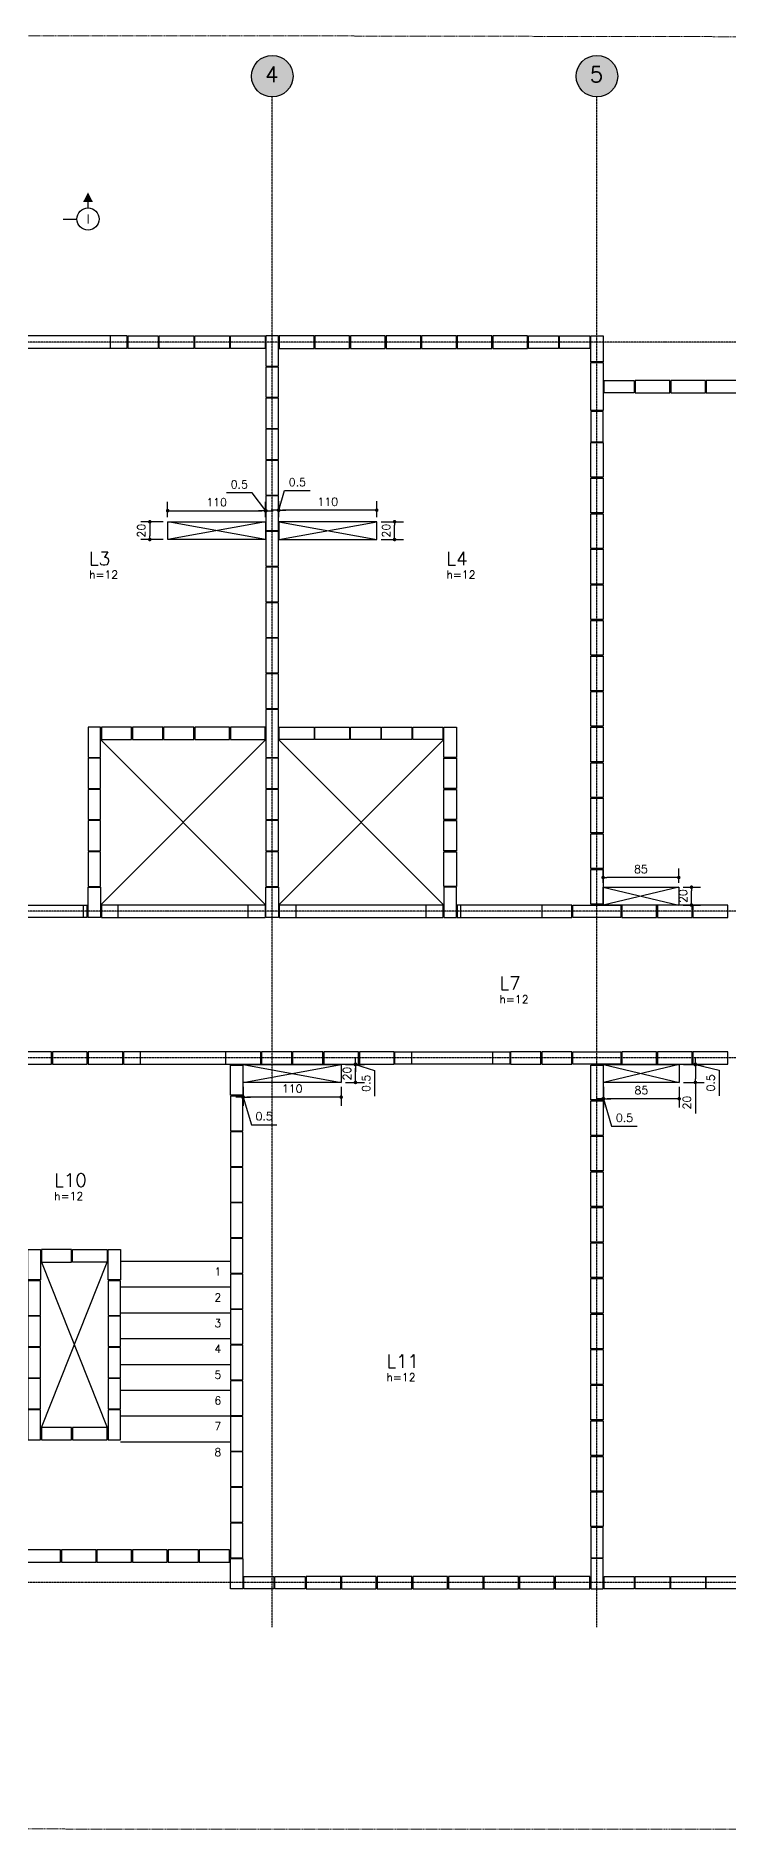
# Model space of a CAD drawing. Extents: x -39962 to 8542, y 35336 to 43602.
# Drawn here: x 1758 to 2536, y 35407 to 37424 of the extents above; entities that cross this region are included whole.
import ezdxf
from ezdxf.enums import TextEntityAlignment as Align

# ---------------------------------------------------------------- set-up
doc = ezdxf.new("R2010")
doc.units = 0
doc.linetypes.add('AXES', pattern=[0.54, 0.3, -0.08, 0.08, -0.08])
doc.linetypes.add('Double dash', pattern=[55, 20, -5, 10, -5, 10, -5])
doc.layers.get('0').update_dxf_attribs({"linetype": 'CONTINUOUS'})
doc.layers.get('Defpoints').update_dxf_attribs({"linetype": 'CONTINUOUS'})
for name, color, linetype in [('241', 2, 'CONTINUOUS'), ('COTA', 1, 'CONTINUOUS'), ('EIXOS', 1, 'AXES'), ('H4', 254, 'CONTINUOUS'), ('IND-EIXOS', 2, 'CONTINUOUS'), ('L-D', 2, 'CONTINUOUS'), ('L-N', 4, 'CONTINUOUS'), ('Linha_media', 4, 'CONTINUOUS'), ('PENA_1', 1, 'CONTINUOUS'), ('PENA_3', 3, 'CONTINUOUS'), ('T1', 2, 'CONTINUOUS'), ('TEXT-EIXOS', 3, 'CONTINUOUS'), ('VIGA', 3, 'CONTINUOUS')]:
    doc.layers.add(name, color=color, linetype=linetype)
doc.layers.add('TLV-DVI-___-CNT', color=7, linetype='Double dash', lineweight=9)
doc.styles.add('COTA', font='romans.shx')
doc.styles.add('ROMANS', font='ROMANS')
doc.styles.get("Standard").update_dxf_attribs({"font": 'ROMANS.SHX'})
doc.styles.add('Texto1', font='romans.shx', dxfattribs={"height": 9})
doc.dimstyles.new('forma', dxfattribs={"dimscale": 5, "dimtxt": 1.8, "dimasz": 0.8, "dimexe": 2, "dimexo": 1, "dimgap": 1, "dimtad": 1, "dimdec": 1, "dimzin": 9, "dimdsep": 46, "dimtxsty": 'COTA', "dimblk1": 'DOT', "dimblk2": 'DOT', "dimsah": 1, "dimcen": 0, "dimdle": 1, "dimclrd": 256, "dimclre": 256, "dimclrt": 2, "dimadec": 0, "dimazin": 0, "dimtfac": 1, "dimtdec": 0, "dimtmove": 0, "dimatfit": 3, "dimfxl": 1, "dimtolj": 1, "dimtzin": 0, "dimarcsym": 0})

# ---------------------------------------------------------------- blocks, each defined once
blk = doc.blocks.new('Family - ___-2103959-PLANTA INFERIOR 2')
at = {"layer": 'TLV-DVI-___-CNT', "color": 1, "true_color": 0xff0000}
for p, q in [((-34123, 10030), (-30001, 10030)), ((-30001, 10030), (-17649, 10007)), ((-34522, -10128), (-32077, -10136)), ((-32077, -10136), (-18942, -10136))]:
    blk.add_line(p, q, dxfattribs=at)
blk = doc.blocks.new('A$C8a1ee3b4')
at = {"layer": 'TLV-DVI-___-CNT', "color": 1, "true_color": 0xff0000, "xscale": 0.1, "yscale": 0.1, "zscale": 0.1}
blk.add_blockref('Family - ___-2103959-PLANTA INFERIOR 2', (4865.2, 1037.1), dxfattribs=at)
blk = doc.blocks.new('seção_dir')
at = {"layer": 'Linha_media'}
for p, q in [((-5.62, 0), (-2.5, 0)), ((-1, 4), (1, 4)), ((0, 2.5), (0, 4))]:
    blk.add_line(p, q, dxfattribs=at)
blk.add_circle((0, 0), 2.5, dxfattribs=at)
blk.add_solid([(-1, 4), (0, 6), (1, 4)], dxfattribs=at)
blk = doc.blocks.new('atrib_seção')
at = {"layer": 'Linha_media', "style": 'ROMANS'}
blk.add_attdef('X', text='', height=2, dxfattribs=at).set_placement((0, 0), align=Align.MIDDLE)
blk = doc.blocks.new('_Dot')
at = {"color": 0, "linetype": 'ByBlock', "lineweight": -2}
blk.add_line((-0.5, 0), (-1, 0), dxfattribs=at)
at = {"color": 0, "linetype": 'ByBlock', "const_width": 0.5}
blk.add_lwpolyline([(-0.25, 0, 1), (0.25, 0, 1)], format="xyb", close=True, dxfattribs=at)
blk = doc.blocks.new('*D167')
at = {"layer": 'COTA', "lineweight": -2, "transparency": 16777216}
for p, q in [((1991, 36242.1), (1991, 36220.6)), ((2101, 36242.1), (2101, 36220.6)), ((2097, 36230.6), (1995, 36230.6))]:
    blk.add_line(p, q, dxfattribs=at)
at = {"layer": 'Defpoints', "color": 0, "transparency": 16777216}
for p in [(1991, 36247.1), (2101, 36247.1), (1991, 36230.6)]:
    blk.add_point(p, dxfattribs=at)
at = {"layer": 'COTA', "lineweight": -2, "transparency": 16777216, "xscale": 4, "yscale": 4, "zscale": 4, "rotation": 180}
blk.add_blockref('_Dot', (1991, 36230.6), dxfattribs=at)
at = {"layer": 'COTA', "lineweight": -2, "transparency": 16777216, "xscale": 4, "yscale": 4, "zscale": 4}
blk.add_blockref('_Dot', (2101, 36230.6), dxfattribs=at)
at = {"layer": 'COTA', "color": 2, "transparency": 16777216, "insert": (2046, 36240.1), "char_height": 9, "attachment_point": 5, "style": 'COTA'}
blk.add_mtext('\\A1;110 ', dxfattribs=at)
blk = doc.blocks.new('*D168')
at = {"layer": 'COTA', "lineweight": -2, "transparency": 16777216}
for p, q in [((1990.5, 36244.6), (1990.5, 36220.6)), ((1991, 36242.1), (1991, 36220.6)), ((1986.5, 36230.6), (1982.5, 36230.6)), ((1991, 36230.6), (1990.5, 36230.6)), ((1991, 36230.6), (1990.5, 36230.6)), ((1990.8, 36230.6), (2000.1, 36199.6)), ((1995, 36230.6), (1999, 36230.6)), ((2000.1, 36199.6), (2028.9, 36199.6))]:
    blk.add_line(p, q, dxfattribs=at)
at = {"layer": 'Defpoints', "color": 0, "transparency": 16777216}
for p in [(1990.5, 36249.6), (1991, 36247.1), (1990.5, 36230.6)]:
    blk.add_point(p, dxfattribs=at)
at = {"layer": 'COTA', "lineweight": -2, "transparency": 16777216, "xscale": 4, "yscale": 4, "zscale": 4}
blk.add_blockref('_Dot', (1990.5, 36230.6), dxfattribs=at)
at = {"layer": 'COTA', "lineweight": -2, "transparency": 16777216, "xscale": 4, "yscale": 4, "zscale": 4, "rotation": 180}
blk.add_blockref('_Dot', (1991, 36230.6), dxfattribs=at)
at = {"layer": 'COTA', "color": 2, "transparency": 16777216, "insert": (2014.5, 36209.1), "char_height": 9, "attachment_point": 5, "style": 'COTA'}
blk.add_mtext('\\A1;0.5 ', dxfattribs=at)
blk = doc.blocks.new('*D169')
at = {"layer": 'COTA', "lineweight": -2, "transparency": 16777216}
for p, q in [((2106, 36267.1), (2127.1, 36267.1)), ((2117.1, 36251.1), (2117.1, 36263.1)), ((2106, 36247.1), (2127.1, 36247.1))]:
    blk.add_line(p, q, dxfattribs=at)
at = {"layer": 'Defpoints', "color": 0, "transparency": 16777216}
for p in [(2101, 36267.1), (2117.1, 36267.1), (2101, 36247.1)]:
    blk.add_point(p, dxfattribs=at)
at = {"layer": 'COTA', "lineweight": -2, "transparency": 16777216, "xscale": 4, "yscale": 4, "zscale": 4}
for p, rotation in [((2117.1, 36267.1), 90), ((2117.1, 36247.1), 270)]:
    blk.add_blockref('_Dot', p, dxfattribs=dict(at, rotation=rotation))
at = {"layer": 'COTA', "color": 2, "transparency": 16777216, "insert": (2107.6, 36257.1), "char_height": 9, "attachment_point": 5, "rotation": 90, "style": 'COTA'}
blk.add_mtext('\\A1;20 ', dxfattribs=at)
blk = doc.blocks.new('*D170')
at = {"layer": 'COTA', "lineweight": -2, "transparency": 16777216}
for p, q in [((2106, 36267.6), (2127.1, 36267.6)), ((2106, 36267.1), (2127.1, 36267.1)), ((2117.1, 36271.6), (2117.1, 36275.6)), ((2117.1, 36267.1), (2117.1, 36267.6)), ((2117.1, 36267.1), (2117.1, 36267.6)), ((2117.1, 36267.3), (2138.6, 36260.5)), ((2117.1, 36263.1), (2117.1, 36259.1)), ((2138.6, 36260.5), (2138.6, 36231.7))]:
    blk.add_line(p, q, dxfattribs=at)
at = {"layer": 'Defpoints', "color": 0, "transparency": 16777216}
for p in [(2101, 36267.6), (2101, 36267.1), (2117.1, 36267.6)]:
    blk.add_point(p, dxfattribs=at)
at = {"layer": 'COTA', "lineweight": -2, "transparency": 16777216, "xscale": 4, "yscale": 4, "zscale": 4}
for p, rotation in [((2117.1, 36267.6), 270), ((2117.1, 36267.1), 90)]:
    blk.add_blockref('_Dot', p, dxfattribs=dict(at, rotation=rotation))
at = {"layer": 'COTA', "color": 2, "transparency": 16777216, "insert": (2129.1, 36246.1), "char_height": 9, "attachment_point": 5, "rotation": 90, "style": 'COTA'}
blk.add_mtext('\\A1;0.5 ', dxfattribs=at)
blk = doc.blocks.new('*D171')
at = {"layer": 'COTA', "lineweight": -2, "transparency": 16777216}
for p, q in [((2396, 36242.1), (2396, 36218.8)), ((2481, 36242.1), (2481, 36218.8)), ((2477, 36228.8), (2400, 36228.8))]:
    blk.add_line(p, q, dxfattribs=at)
at = {"layer": 'Defpoints', "color": 0, "transparency": 16777216}
for p in [(2396, 36247.1), (2481, 36247.1), (2396, 36228.8)]:
    blk.add_point(p, dxfattribs=at)
at = {"layer": 'COTA', "lineweight": -2, "transparency": 16777216, "xscale": 4, "yscale": 4, "zscale": 4, "rotation": 180}
blk.add_blockref('_Dot', (2396, 36228.8), dxfattribs=at)
at = {"layer": 'COTA', "lineweight": -2, "transparency": 16777216, "xscale": 4, "yscale": 4, "zscale": 4}
blk.add_blockref('_Dot', (2481, 36228.8), dxfattribs=at)
at = {"layer": 'COTA', "color": 2, "transparency": 16777216, "insert": (2438.5, 36238.3), "char_height": 9, "attachment_point": 5, "style": 'COTA'}
blk.add_mtext('\\A1;85 ', dxfattribs=at)
blk = doc.blocks.new('*D172')
at = {"layer": 'COTA', "lineweight": -2, "transparency": 16777216}
for p, q in [((2395.5, 36242.1), (2395.5, 36218.8)), ((2396, 36242.1), (2396, 36218.8)), ((2391.5, 36228.8), (2387.5, 36228.8)), ((2396, 36228.8), (2395.5, 36228.8)), ((2396, 36228.8), (2395.5, 36228.8)), ((2395.8, 36228.8), (2405.1, 36197.8)), ((2400, 36228.8), (2404, 36228.8)), ((2405.1, 36197.8), (2433.9, 36197.8))]:
    blk.add_line(p, q, dxfattribs=at)
at = {"layer": 'Defpoints', "color": 0, "transparency": 16777216}
for p in [(2395.5, 36247.1), (2396, 36247.1), (2395.5, 36228.8)]:
    blk.add_point(p, dxfattribs=at)
at = {"layer": 'COTA', "lineweight": -2, "transparency": 16777216, "xscale": 4, "yscale": 4, "zscale": 4}
blk.add_blockref('_Dot', (2395.5, 36228.8), dxfattribs=at)
at = {"layer": 'COTA', "lineweight": -2, "transparency": 16777216, "xscale": 4, "yscale": 4, "zscale": 4, "rotation": 180}
blk.add_blockref('_Dot', (2396, 36228.8), dxfattribs=at)
at = {"layer": 'COTA', "color": 2, "transparency": 16777216, "insert": (2419.5, 36207.3), "char_height": 9, "attachment_point": 5, "style": 'COTA'}
blk.add_mtext('\\A1;0.5 ', dxfattribs=at)
blk = doc.blocks.new('*D173')
at = {"layer": 'COTA', "lineweight": -2, "transparency": 16777216}
for p, q in [((2486, 36267.1), (2509.2, 36267.1)), ((2499.2, 36263.1), (2499.2, 36251.1)), ((2486, 36247.1), (2509.2, 36247.1)), ((2499.2, 36247.1), (2499.2, 36212.1))]:
    blk.add_line(p, q, dxfattribs=at)
at = {"layer": 'Defpoints', "color": 0, "transparency": 16777216}
for p in [(2481, 36267.1), (2499.2, 36267.1), (2481, 36247.1)]:
    blk.add_point(p, dxfattribs=at)
at = {"layer": 'COTA', "lineweight": -2, "transparency": 16777216, "xscale": 4, "yscale": 4, "zscale": 4}
for p, rotation in [((2499.2, 36267.1), 90), ((2499.2, 36247.1), 270)]:
    blk.add_blockref('_Dot', p, dxfattribs=dict(at, rotation=rotation))
at = {"layer": 'COTA', "color": 2, "transparency": 16777216, "insert": (2489.7, 36224.4), "char_height": 9, "attachment_point": 5, "rotation": 90, "style": 'COTA'}
blk.add_mtext('\\A1;20 ', dxfattribs=at)
blk = doc.blocks.new('*D174')
at = {"layer": 'COTA', "lineweight": -2, "transparency": 16777216}
for p, q in [((2486, 36267.6), (2509.2, 36267.6)), ((2486, 36267.1), (2509.2, 36267.1)), ((2499.2, 36271.6), (2499.2, 36275.6)), ((2499.2, 36267.1), (2499.2, 36267.6)), ((2499.2, 36267.1), (2499.2, 36267.6)), ((2499.2, 36267.3), (2525.9, 36261)), ((2499.2, 36263.1), (2499.2, 36259.1)), ((2525.9, 36261), (2525.9, 36232.1))]:
    blk.add_line(p, q, dxfattribs=at)
at = {"layer": 'Defpoints', "color": 0, "transparency": 16777216}
for p in [(2481, 36267.6), (2481, 36267.1), (2499.2, 36267.6)]:
    blk.add_point(p, dxfattribs=at)
at = {"layer": 'COTA', "lineweight": -2, "transparency": 16777216, "xscale": 4, "yscale": 4, "zscale": 4}
for p, rotation in [((2499.2, 36267.6), 270), ((2499.2, 36267.1), 90)]:
    blk.add_blockref('_Dot', p, dxfattribs=dict(at, rotation=rotation))
at = {"layer": 'COTA', "color": 2, "transparency": 16777216, "insert": (2516.4, 36246.6), "char_height": 9, "attachment_point": 5, "rotation": 90, "style": 'COTA'}
blk.add_mtext('\\A1;0.5 ', dxfattribs=at)
blk = doc.blocks.new('*D181')
at = {"layer": 'COTA', "lineweight": -2, "transparency": 16777216}
for p, q in [((1906, 36882.6), (1906, 36900)), ((1910, 36890), (2012, 36890)), ((2016, 36882.6), (2016, 36900))]:
    blk.add_line(p, q, dxfattribs=at)
at = {"layer": 'Defpoints', "color": 0, "transparency": 16777216}
for p in [(2016, 36890), (1906, 36877.6), (2016, 36877.6)]:
    blk.add_point(p, dxfattribs=at)
at = {"layer": 'COTA', "lineweight": -2, "transparency": 16777216, "xscale": 4, "yscale": 4, "zscale": 4, "rotation": 180}
blk.add_blockref('_Dot', (1906, 36890), dxfattribs=at)
at = {"layer": 'COTA', "lineweight": -2, "transparency": 16777216, "xscale": 4, "yscale": 4, "zscale": 4}
blk.add_blockref('_Dot', (2016, 36890), dxfattribs=at)
at = {"layer": 'COTA', "color": 2, "transparency": 16777216, "insert": (1961, 36899.5), "char_height": 9, "attachment_point": 5, "style": 'COTA'}
blk.add_mtext('\\A1;110 ', dxfattribs=at)
blk = doc.blocks.new('*D182')
at = {"layer": 'COTA', "lineweight": -2, "transparency": 16777216}
for p, q in [((2000.9, 36910.1), (1972, 36910.1)), ((2016.3, 36890), (2000.9, 36910.1)), ((2012, 36890), (2008, 36890)), ((2016, 36882.6), (2016, 36900)), ((2016, 36890), (2016.5, 36890)), ((2016, 36890), (2016.5, 36890)), ((2016.5, 36882.6), (2016.5, 36900)), ((2020.5, 36890), (2024.5, 36890))]:
    blk.add_line(p, q, dxfattribs=at)
at = {"layer": 'Defpoints', "color": 0, "transparency": 16777216}
for p in [(2016.5, 36890), (2016, 36877.6), (2016.5, 36877.6)]:
    blk.add_point(p, dxfattribs=at)
at = {"layer": 'COTA', "lineweight": -2, "transparency": 16777216, "xscale": 4, "yscale": 4, "zscale": 4}
blk.add_blockref('_Dot', (2016, 36890), dxfattribs=at)
at = {"layer": 'COTA', "lineweight": -2, "transparency": 16777216, "xscale": 4, "yscale": 4, "zscale": 4, "rotation": 180}
blk.add_blockref('_Dot', (2016.5, 36890), dxfattribs=at)
at = {"layer": 'COTA', "color": 2, "transparency": 16777216, "insert": (1986.5, 36919.6), "char_height": 9, "attachment_point": 5, "style": 'COTA'}
blk.add_mtext('\\A1;0.5 ', dxfattribs=at)
blk = doc.blocks.new('*D183')
at = {"layer": 'COTA', "lineweight": -2, "transparency": 16777216}
for p, q in [((1901, 36877.6), (1875.9, 36877.6)), ((1885.9, 36873.6), (1885.9, 36861.6)), ((1901, 36857.6), (1875.9, 36857.6))]:
    blk.add_line(p, q, dxfattribs=at)
at = {"layer": 'Defpoints', "color": 0, "transparency": 16777216}
for p in [(1906, 36877.6), (1885.9, 36857.6), (1906, 36857.6)]:
    blk.add_point(p, dxfattribs=at)
at = {"layer": 'COTA', "lineweight": -2, "transparency": 16777216, "xscale": 4, "yscale": 4, "zscale": 4}
for p, rotation in [((1885.9, 36877.6), 90), ((1885.9, 36857.6), 270)]:
    blk.add_blockref('_Dot', p, dxfattribs=dict(at, rotation=rotation))
at = {"layer": 'COTA', "color": 2, "transparency": 16777216, "insert": (1876.4, 36867.6), "char_height": 9, "attachment_point": 5, "rotation": 90, "style": 'COTA'}
blk.add_mtext('\\A1;20 ', dxfattribs=at)
blk = doc.blocks.new('*D184')
at = {"layer": 'COTA', "lineweight": -2, "transparency": 16777216}
for p, q in [((2146, 36877.6), (2171.1, 36877.6)), ((2161.1, 36861.6), (2161.1, 36873.6)), ((2146, 36857.6), (2171.1, 36857.6))]:
    blk.add_line(p, q, dxfattribs=at)
at = {"layer": 'Defpoints', "color": 0, "transparency": 16777216}
for p in [(2141, 36877.6), (2161.1, 36877.6), (2141, 36857.6)]:
    blk.add_point(p, dxfattribs=at)
at = {"layer": 'COTA', "lineweight": -2, "transparency": 16777216, "xscale": 4, "yscale": 4, "zscale": 4}
for p, rotation in [((2161.1, 36877.6), 90), ((2161.1, 36857.6), 270)]:
    blk.add_blockref('_Dot', p, dxfattribs=dict(at, rotation=rotation))
at = {"layer": 'COTA', "color": 2, "transparency": 16777216, "insert": (2151.6, 36867.6), "char_height": 9, "attachment_point": 5, "rotation": 90, "style": 'COTA'}
blk.add_mtext('\\A1;20 ', dxfattribs=at)
blk = doc.blocks.new('*D185')
at = {"layer": 'COTA', "lineweight": -2, "transparency": 16777216}
for p, q in [((2031, 36882.6), (2031, 36900.6)), ((2137, 36890.6), (2035, 36890.6)), ((2141, 36882.6), (2141, 36900.6))]:
    blk.add_line(p, q, dxfattribs=at)
at = {"layer": 'Defpoints', "color": 0, "transparency": 16777216}
for p in [(2031, 36890.6), (2031, 36877.6), (2141, 36877.6)]:
    blk.add_point(p, dxfattribs=at)
at = {"layer": 'COTA', "lineweight": -2, "transparency": 16777216, "xscale": 4, "yscale": 4, "zscale": 4, "rotation": 180}
blk.add_blockref('_Dot', (2031, 36890.6), dxfattribs=at)
at = {"layer": 'COTA', "lineweight": -2, "transparency": 16777216, "xscale": 4, "yscale": 4, "zscale": 4}
blk.add_blockref('_Dot', (2141, 36890.6), dxfattribs=at)
at = {"layer": 'COTA', "color": 2, "transparency": 16777216, "insert": (2086, 36900.1), "char_height": 9, "attachment_point": 5, "style": 'COTA'}
blk.add_mtext('\\A1;110 ', dxfattribs=at)
blk = doc.blocks.new('*D186')
at = {"layer": 'COTA', "lineweight": -2, "transparency": 16777216}
for p, q in [((2030.8, 36890.6), (2037.4, 36912.6)), ((2037.4, 36912.6), (2066.2, 36912.6)), ((2026.5, 36890.6), (2022.5, 36890.6)), ((2030.5, 36882.6), (2030.5, 36900.6)), ((2031, 36890.6), (2030.5, 36890.6)), ((2031, 36890.6), (2030.5, 36890.6)), ((2031, 36882.6), (2031, 36900.6)), ((2035, 36890.6), (2039, 36890.6))]:
    blk.add_line(p, q, dxfattribs=at)
at = {"layer": 'Defpoints', "color": 0, "transparency": 16777216}
for p in [(2030.5, 36890.6), (2030.5, 36877.6), (2031, 36877.6)]:
    blk.add_point(p, dxfattribs=at)
at = {"layer": 'COTA', "lineweight": -2, "transparency": 16777216, "xscale": 4, "yscale": 4, "zscale": 4}
blk.add_blockref('_Dot', (2030.5, 36890.6), dxfattribs=at)
at = {"layer": 'COTA', "lineweight": -2, "transparency": 16777216, "xscale": 4, "yscale": 4, "zscale": 4, "rotation": 180}
blk.add_blockref('_Dot', (2031, 36890.6), dxfattribs=at)
at = {"layer": 'COTA', "color": 2, "transparency": 16777216, "insert": (2051.8, 36922.1), "char_height": 9, "attachment_point": 5, "style": 'COTA'}
blk.add_mtext('\\A1;0.5 ', dxfattribs=at)
blk = doc.blocks.new('*D187')
at = {"layer": 'COTA', "lineweight": -2, "transparency": 16777216}
for p, q in [((2485.5, 36466.6), (2504.8, 36466.6)), ((2494.8, 36450.6), (2494.8, 36462.6)), ((2485.5, 36446.6), (2504.8, 36446.6))]:
    blk.add_line(p, q, dxfattribs=at)
at = {"layer": 'Defpoints', "color": 0, "transparency": 16777216}
for p in [(2480.5, 36466.6), (2494.8, 36466.6), (2480.5, 36446.6)]:
    blk.add_point(p, dxfattribs=at)
at = {"layer": 'COTA', "lineweight": -2, "transparency": 16777216, "xscale": 4, "yscale": 4, "zscale": 4}
for p, rotation in [((2494.8, 36466.6), 90), ((2494.8, 36446.6), 270)]:
    blk.add_blockref('_Dot', p, dxfattribs=dict(at, rotation=rotation))
at = {"layer": 'COTA', "color": 2, "transparency": 16777216, "insert": (2485.3, 36456.6), "char_height": 9, "attachment_point": 5, "rotation": 90, "style": 'COTA'}
blk.add_mtext('\\A1;20 ', dxfattribs=at)
blk = doc.blocks.new('*D188')
at = {"layer": 'COTA', "lineweight": -2, "transparency": 16777216}
for p, q in [((2395.5, 36471.6), (2395.5, 36487.5)), ((2480.5, 36471.6), (2480.5, 36487.5)), ((2476.5, 36477.5), (2399.5, 36477.5))]:
    blk.add_line(p, q, dxfattribs=at)
at = {"layer": 'Defpoints', "color": 0, "transparency": 16777216}
for p in [(2395.5, 36477.5), (2395.5, 36466.6), (2480.5, 36466.6)]:
    blk.add_point(p, dxfattribs=at)
at = {"layer": 'COTA', "lineweight": -2, "transparency": 16777216, "xscale": 4, "yscale": 4, "zscale": 4, "rotation": 180}
blk.add_blockref('_Dot', (2395.5, 36477.5), dxfattribs=at)
at = {"layer": 'COTA', "lineweight": -2, "transparency": 16777216, "xscale": 4, "yscale": 4, "zscale": 4}
blk.add_blockref('_Dot', (2480.5, 36477.5), dxfattribs=at)
at = {"layer": 'COTA', "color": 2, "transparency": 16777216, "insert": (2438, 36487), "char_height": 9, "attachment_point": 5, "style": 'COTA'}
blk.add_mtext('\\A1;85 ', dxfattribs=at)

msp = doc.modelspace()

# ---------------------------------------------------------------- hatches: boundary and pattern name
at = {"layer": 'H4'}
h = msp.add_hatch(color=256, dxfattribs=at)
edge = h.paths.add_edge_path()
edge.add_arc((2023.59, 37378.64), 23.33, 0, 360)
h = msp.add_hatch(color=256, dxfattribs=at)
edge = h.paths.add_edge_path()
edge.add_arc((2388.55, 37378.64), 23.33, 0, 360)

# ---------------------------------------------------------------- linework, layer by layer
msp.add_line((1686.51, 36446.59), (1815.51, 36446.59))
for points in [[(1860.51, 37086.63), (1701.51, 37086.63), (1701.51, 37072.63), (1860.51, 37072.63)], [(1841.51, 37086.63), (1841.51, 37072.63)], [(1860.51, 37072.63), (1860.51, 37086.63)], [(1861.51, 37086.59), (1895.51, 37086.59), (1895.51, 37072.59), (1861.51, 37072.59), (1861.51, 37086.59)], [(1896.51, 37086.59), (1935.51, 37086.59), (1935.51, 37072.59), (1896.51, 37072.59), (1896.51, 37086.59)], [(1936.51, 37086.59), (1975.51, 37086.59), (1975.51, 37072.59), (1936.51, 37072.59), (1936.51, 37086.59)], [(1976.51, 37086.59), (2015.51, 37086.59), (2015.51, 37072.59), (1976.51, 37072.59), (1976.51, 37086.59)], [(2016.51, 37086.59), (2016.51, 37052.59), (2030.51, 37052.59), (2030.51, 37086.59), (2016.51, 37086.59)], [(2070.51, 37086.59), (2031.51, 37086.59), (2031.51, 37072.59), (2070.51, 37072.59), (2070.51, 37086.59)], [(2110.51, 37086.59), (2071.51, 37086.59), (2071.51, 37072.59), (2110.51, 37072.59), (2110.51, 37086.59)], [(2150.51, 37086.59), (2111.51, 37086.59), (2111.51, 37072.59), (2150.51, 37072.59), (2150.51, 37086.59)], [(2190.51, 37086.59), (2151.51, 37086.59), (2151.51, 37072.59), (2190.51, 37072.59), (2190.51, 37086.59)], [(2230.51, 37086.59), (2191.51, 37086.59), (2191.51, 37072.59), (2230.51, 37072.59), (2230.51, 37086.59)], [(2270.51, 37086.59), (2231.51, 37086.59), (2231.51, 37072.59), (2270.51, 37072.59), (2270.51, 37086.59)], [(2310.51, 37086.59), (2271.51, 37086.59), (2271.51, 37072.59), (2310.51, 37072.59), (2310.51, 37086.59)], [(2311.51, 37086.59), (2345.51, 37086.59), (2345.51, 37072.59), (2311.51, 37072.59), (2311.51, 37086.59)], [(2346.51, 37086.59), (2380.51, 37086.59), (2380.51, 37072.59), (2346.51, 37072.59), (2346.51, 37086.59)], [(2381.51, 37057.59), (2381.51, 37086.59), (2395.51, 37086.59), (2395.51, 37057.59), (2381.51, 37057.59)], [(2016.51, 37051.59), (2016.51, 37017.59), (2030.51, 37017.59), (2030.51, 37051.59), (2016.51, 37051.59)], [(2381.51, 37002.59), (2381.51, 37056.59), (2395.51, 37056.59), (2395.51, 37002.59), (2381.51, 37002.59)], [(2430.51, 37022.59), (2396.51, 37022.59), (2396.51, 37036.59), (2430.51, 37036.59), (2430.51, 37022.59)], [(2431.51, 37022.59), (2470.51, 37022.59), (2470.51, 37036.59), (2431.51, 37036.59), (2431.51, 37022.59)], [(2471.51, 37022.59), (2510.51, 37022.59), (2510.51, 37036.59), (2471.51, 37036.59), (2471.51, 37022.59)], [(2511.51, 37022.59), (2550.51, 37022.59), (2550.51, 37036.59), (2511.51, 37036.59), (2511.51, 37022.59)], [(2016.51, 37016.59), (2016.51, 36982.59), (2030.51, 36982.59), (2030.51, 37016.59), (2016.51, 37016.59)], [(2381.51, 37001.59), (2381.51, 36967.59), (2395.51, 36967.59), (2395.51, 37001.59), (2381.51, 37001.59)], [(2016.51, 36981.59), (2016.51, 36947.59), (2030.51, 36947.59), (2030.51, 36981.59), (2016.51, 36981.59)], [(2395.51, 36966.59), (2395.51, 36927.59), (2381.51, 36927.59), (2381.51, 36966.59), (2395.51, 36966.59)], [(2016.51, 36946.59), (2016.51, 36907.59), (2030.51, 36907.59), (2030.51, 36946.59), (2016.51, 36946.59)], [(2395.51, 36926.59), (2395.51, 36887.59), (2381.51, 36887.59), (2381.51, 36926.59), (2395.51, 36926.59)], [(2016.51, 36906.59), (2016.51, 36867.59), (2030.51, 36867.59), (2030.51, 36906.59), (2016.51, 36906.59)], [(2395.51, 36886.59), (2395.51, 36847.59), (2381.51, 36847.59), (2381.51, 36886.59), (2395.51, 36886.59)], [(2016.51, 36866.59), (2016.51, 36827.59), (2030.51, 36827.59), (2030.51, 36866.59), (2016.51, 36866.59)], [(2395.51, 36846.59), (2395.51, 36807.59), (2381.51, 36807.59), (2381.51, 36846.59), (2395.51, 36846.59)], [(2016.51, 36826.59), (2016.51, 36787.59), (2030.51, 36787.59), (2030.51, 36826.59), (2016.51, 36826.59)], [(2395.51, 36806.59), (2395.51, 36767.59), (2381.51, 36767.59), (2381.51, 36806.59), (2395.51, 36806.59)], [(2016.51, 36786.59), (2016.51, 36747.59), (2030.51, 36747.59), (2030.51, 36786.59), (2016.51, 36786.59)], [(2395.51, 36766.59), (2395.51, 36727.59), (2381.51, 36727.59), (2381.51, 36766.59), (2395.51, 36766.59)], [(2016.51, 36746.59), (2016.51, 36707.59), (2030.51, 36707.59), (2030.51, 36746.59), (2016.51, 36746.59)], [(2395.51, 36726.59), (2395.51, 36687.59), (2381.51, 36687.59), (2381.51, 36726.59), (2395.51, 36726.59)], [(2016.51, 36706.59), (2016.51, 36667.59), (2030.51, 36667.59), (2030.51, 36706.59), (2016.51, 36706.59)], [(2395.51, 36686.59), (2395.51, 36647.59), (2381.51, 36647.59), (2381.51, 36686.59), (2395.51, 36686.59)], [(2016.51, 36666.59), (2016.51, 36612.59), (2030.51, 36612.59), (2030.51, 36666.59), (2016.51, 36666.59)], [(1816.51, 36646.59), (1816.51, 36612.59), (1830.51, 36612.59), (1830.51, 36646.59), (1816.51, 36646.59)], [(1865.51, 36646.59), (1831.51, 36646.59), (1831.51, 36632.59), (1865.51, 36632.59), (1865.51, 36646.59)], [(1900.51, 36646.59), (1866.51, 36646.59), (1866.51, 36632.59), (1900.51, 36632.59), (1900.51, 36646.59)], [(1935.51, 36646.59), (1901.51, 36646.59), (1901.51, 36632.59), (1935.51, 36632.59), (1935.51, 36646.59)], [(1936.51, 36632.59), (1975.51, 36632.59), (1975.51, 36646.59), (1936.51, 36646.59), (1936.51, 36632.59)], [(1976.51, 36632.59), (2015.51, 36632.59), (2015.51, 36646.59), (1976.51, 36646.59), (1976.51, 36632.59)], [(2070.51, 36632.59), (2031.51, 36632.59), (2031.51, 36646.59), (2070.51, 36646.59), (2070.51, 36632.59)], [(2110.51, 36632.59), (2071.51, 36632.59), (2071.51, 36646.59), (2110.51, 36646.59), (2110.51, 36632.59)], [(2111.51, 36646.59), (2145.51, 36646.59), (2145.51, 36632.59), (2111.51, 36632.59), (2111.51, 36646.59)], [(2146.51, 36646.59), (2180.51, 36646.59), (2180.51, 36632.59), (2146.51, 36632.59), (2146.51, 36646.59)], [(2181.51, 36646.59), (2215.51, 36646.59), (2215.51, 36632.59), (2181.51, 36632.59), (2181.51, 36646.59)], [(2230.51, 36646.59), (2230.51, 36612.59), (2216.51, 36612.59), (2216.51, 36646.59), (2230.51, 36646.59)], [(2395.51, 36646.59), (2395.51, 36607.59), (2381.51, 36607.59), (2381.51, 36646.59), (2395.51, 36646.59)], [(1816.51, 36611.59), (1816.51, 36577.59), (1830.51, 36577.59), (1830.51, 36611.59), (1816.51, 36611.59)], [(2016.51, 36611.59), (2016.51, 36577.59), (2030.51, 36577.59), (2030.51, 36611.59), (2016.51, 36611.59)], [(2230.51, 36611.59), (2230.51, 36577.59), (2216.51, 36577.59), (2216.51, 36611.59), (2230.51, 36611.59)], [(2395.51, 36606.59), (2395.51, 36567.59), (2381.51, 36567.59), (2381.51, 36606.59), (2395.51, 36606.59)], [(1816.51, 36576.59), (1816.51, 36542.59), (1830.51, 36542.59), (1830.51, 36576.59), (1816.51, 36576.59)], [(2016.51, 36576.59), (2016.51, 36542.59), (2030.51, 36542.59), (2030.51, 36576.59), (2016.51, 36576.59)], [(2230.51, 36576.59), (2230.51, 36542.59), (2216.51, 36542.59), (2216.51, 36576.59), (2230.51, 36576.59)], [(2395.51, 36566.59), (2395.51, 36527.59), (2381.51, 36527.59), (2381.51, 36566.59), (2395.51, 36566.59)], [(1816.51, 36541.59), (1816.51, 36507.59), (1830.51, 36507.59), (1830.51, 36541.59), (1816.51, 36541.59)], [(2016.51, 36541.59), (2016.51, 36507.59), (2030.51, 36507.59), (2030.51, 36541.59), (2016.51, 36541.59)], [(2230.51, 36541.59), (2230.51, 36507.59), (2216.51, 36507.59), (2216.51, 36541.59), (2230.51, 36541.59)], [(2395.51, 36526.59), (2395.51, 36487.59), (2381.51, 36487.59), (2381.51, 36526.59), (2395.51, 36526.59)], [(1816.51, 36506.59), (1816.51, 36467.59), (1830.51, 36467.59), (1830.51, 36506.59), (1816.51, 36506.59)], [(2016.51, 36506.59), (2016.51, 36467.59), (2030.51, 36467.59), (2030.51, 36506.59), (2016.51, 36506.59)], [(2230.51, 36506.59), (2230.51, 36467.59), (2216.51, 36467.59), (2216.51, 36506.59), (2230.51, 36506.59)], [(2395.51, 36486.59), (2395.51, 36447.59), (2381.51, 36447.59), (2381.51, 36486.59), (2395.51, 36486.59)], [(1816.51, 36432.59), (1816.51, 36466.59), (1830.51, 36466.59), (1830.51, 36432.59), (1816.51, 36432.59)], [(2016.51, 36432.59), (2016.51, 36466.59), (2030.51, 36466.59), (2030.51, 36432.59), (2016.51, 36432.59)], [(2230.51, 36432.59), (2230.51, 36466.59), (2216.51, 36466.59), (2216.51, 36432.59), (2230.51, 36432.59)], [(1815.51, 36432.59), (1686.51, 36432.59), (1686.51, 36446.59)], [(1811.51, 36432.59), (1811.51, 36446.59)], [(1815.51, 36432.59), (1815.51, 36446.59)], [(2015.51, 36446.59), (1831.51, 36446.59), (1831.51, 36432.59), (2015.51, 36432.59)], [(1850.51, 36432.59), (1850.51, 36446.59)], [(1996.51, 36432.59), (1996.51, 36446.59)], [(2015.51, 36446.59), (2015.51, 36432.59)], [(2215.51, 36446.59), (2031.51, 36446.59), (2031.51, 36432.59), (2215.51, 36432.59)], [(2050.51, 36432.59), (2050.51, 36446.59)], [(2196.51, 36432.59), (2196.51, 36446.59)], [(2215.51, 36446.59), (2215.51, 36432.59)], [(2360.51, 36446.59), (2231.51, 36446.59), (2231.51, 36432.59)], [(2235.51, 36432.59), (2235.51, 36446.59)], [(2326.51, 36446.59), (2326.51, 36432.59)], [(2360.51, 36432.59), (2360.51, 36446.59)], [(2361.51, 36446.59), (2415.51, 36446.59), (2415.51, 36432.59), (2361.51, 36432.59), (2361.51, 36446.59)], [(2416.51, 36432.59), (2455.51, 36432.59), (2455.51, 36446.59), (2416.51, 36446.59), (2416.51, 36432.59)], [(2456.51, 36432.59), (2495.51, 36432.59), (2495.51, 36446.59), (2456.51, 36446.59), (2456.51, 36432.59)], [(2496.51, 36432.59), (2535.51, 36432.59), (2535.51, 36446.59), (2496.51, 36446.59), (2496.51, 36432.59)], [(2231.51, 36432.59), (2360.51, 36432.59)], [(1736.51, 36267.59), (1775.51, 36267.59), (1775.51, 36281.59), (1736.51, 36281.59), (1736.51, 36267.59)], [(1776.51, 36267.59), (1815.51, 36267.59), (1815.51, 36281.59), (1776.51, 36281.59), (1776.51, 36267.59)], [(1816.51, 36267.59), (1855.51, 36267.59), (1855.51, 36281.59), (1816.51, 36281.59), (1816.51, 36267.59)], [(2010.51, 36281.59), (1856.51, 36281.59), (1856.51, 36267.59), (2010.51, 36267.59)], [(1875.51, 36267.59), (1875.51, 36281.59)], [(1971.51, 36267.59), (1971.51, 36281.59)], [(2010.51, 36281.59), (2010.51, 36267.59)], [(2011.51, 36267.59), (2045.51, 36267.59), (2045.51, 36281.59), (2011.51, 36281.59), (2011.51, 36267.59)], [(2046.51, 36267.59), (2080.51, 36267.59), (2080.51, 36281.59), (2046.51, 36281.59), (2046.51, 36267.59)], [(2081.51, 36267.59), (2120.51, 36267.59), (2120.51, 36281.59), (2081.51, 36281.59), (2081.51, 36267.59)], [(2121.51, 36267.59), (2160.51, 36267.59), (2160.51, 36281.59), (2121.51, 36281.59), (2121.51, 36267.59)], [(2290.51, 36267.59), (2161.51, 36267.59), (2161.51, 36281.59)], [(2161.51, 36281.59), (2290.51, 36281.59)], [(2180.51, 36267.59), (2180.51, 36281.59)], [(2271.51, 36267.59), (2271.51, 36281.59)], [(2290.51, 36281.59), (2290.51, 36267.59)], [(2325.51, 36281.59), (2291.51, 36281.59), (2291.51, 36267.59), (2325.51, 36267.59), (2325.51, 36281.59)], [(2360.51, 36281.59), (2326.51, 36281.59), (2326.51, 36267.59), (2360.51, 36267.59), (2360.51, 36281.59)], [(2361.51, 36281.59), (2415.51, 36281.59), (2415.51, 36267.59), (2361.51, 36267.59), (2361.51, 36281.59)], [(2416.51, 36267.59), (2455.51, 36267.59), (2455.51, 36281.59), (2416.51, 36281.59), (2416.51, 36267.59)], [(2456.51, 36267.59), (2495.51, 36267.59), (2495.51, 36281.59), (2456.51, 36281.59), (2456.51, 36267.59)], [(2496.51, 36267.59), (2535.51, 36267.59), (2535.51, 36281.59), (2496.51, 36281.59), (2496.51, 36267.59)], [(1976.51, 36232.59), (1976.51, 36266.59), (1990.51, 36266.59), (1990.51, 36232.59), (1976.51, 36232.59)], [(2395.51, 36266.59), (2395.51, 36227.59), (2381.51, 36227.59), (2381.51, 36266.59), (2395.51, 36266.59)], [(1990.51, 36192.59), (1990.51, 36231.59), (1976.51, 36231.59), (1976.51, 36192.59), (1990.51, 36192.59)], [(2395.51, 36226.59), (2395.51, 36187.59), (2381.51, 36187.59), (2381.51, 36226.59), (2395.51, 36226.59)], [(1990.51, 36152.59), (1990.51, 36191.59), (1976.51, 36191.59), (1976.51, 36152.59), (1990.51, 36152.59)], [(2395.51, 36186.59), (2395.51, 36147.59), (2381.51, 36147.59), (2381.51, 36186.59), (2395.51, 36186.59)], [(1990.51, 36112.59), (1990.51, 36151.59), (1976.51, 36151.59), (1976.51, 36112.59), (1990.51, 36112.59)], [(2395.51, 36146.59), (2395.51, 36107.59), (2381.51, 36107.59), (2381.51, 36146.59), (2395.51, 36146.59)], [(1990.51, 36072.59), (1990.51, 36111.59), (1976.51, 36111.59), (1976.51, 36072.59), (1990.51, 36072.59)], [(2395.51, 36106.59), (2395.51, 36067.59), (2381.51, 36067.59), (2381.51, 36106.59), (2395.51, 36106.59)], [(1763.01, 36059.09), (1763.01, 36025.09), (1749.01, 36025.09), (1749.01, 36059.09), (1763.01, 36059.09)], [(1798.01, 36059.09), (1764.01, 36059.09), (1764.01, 36045.09), (1798.01, 36045.09), (1798.01, 36059.09)], [(1799.01, 36059.09), (1838.01, 36059.09), (1838.01, 36045.09), (1799.01, 36045.09), (1799.01, 36059.09)], [(1853.01, 36059.09), (1853.01, 36025.09), (1839.01, 36025.09), (1839.01, 36059.09), (1853.01, 36059.09)], [(1990.51, 36032.59), (1990.51, 36071.59), (1976.51, 36071.59), (1976.51, 36032.59), (1990.51, 36032.59)], [(2395.51, 36066.59), (2395.51, 36027.59), (2381.51, 36027.59), (2381.51, 36066.59), (2395.51, 36066.59)], [(1763.01, 35985.09), (1763.01, 36024.09), (1749.01, 36024.09), (1749.01, 35985.09), (1763.01, 35985.09)], [(1853.01, 35985.09), (1853.01, 36024.09), (1839.01, 36024.09), (1839.01, 35985.09), (1853.01, 35985.09)], [(1990.51, 35992.59), (1990.51, 36031.59), (1976.51, 36031.59), (1976.51, 35992.59), (1990.51, 35992.59)], [(2395.51, 36026.59), (2395.51, 35987.59), (2381.51, 35987.59), (2381.51, 36026.59), (2395.51, 36026.59)], [(1763.01, 35950.09), (1763.01, 35984.09), (1749.01, 35984.09), (1749.01, 35950.09), (1763.01, 35950.09)], [(1853.01, 35950.09), (1853.01, 35984.09), (1839.01, 35984.09), (1839.01, 35950.09), (1853.01, 35950.09)], [(1990.51, 35952.59), (1990.51, 35991.59), (1976.51, 35991.59), (1976.51, 35952.59), (1990.51, 35952.59)], [(2395.51, 35986.59), (2395.51, 35947.59), (2381.51, 35947.59), (2381.51, 35986.59), (2395.51, 35986.59)], [(1763.01, 35915.09), (1763.01, 35949.09), (1749.01, 35949.09), (1749.01, 35915.09), (1763.01, 35915.09)], [(1853.01, 35915.09), (1853.01, 35949.09), (1839.01, 35949.09), (1839.01, 35915.09), (1853.01, 35915.09)], [(1990.51, 35912.59), (1990.51, 35951.59), (1976.51, 35951.59), (1976.51, 35912.59), (1990.51, 35912.59)], [(2395.51, 35946.59), (2395.51, 35907.59), (2381.51, 35907.59), (2381.51, 35946.59), (2395.51, 35946.59)], [(1763.01, 35880.09), (1763.01, 35914.09), (1749.01, 35914.09), (1749.01, 35880.09), (1763.01, 35880.09)], [(1853.01, 35880.09), (1853.01, 35914.09), (1839.01, 35914.09), (1839.01, 35880.09), (1853.01, 35880.09)], [(1990.51, 35872.59), (1990.51, 35911.59), (1976.51, 35911.59), (1976.51, 35872.59), (1990.51, 35872.59)], [(2395.51, 35906.59), (2395.51, 35867.59), (2381.51, 35867.59), (2381.51, 35906.59), (2395.51, 35906.59)], [(1763.01, 35845.09), (1763.01, 35879.09), (1749.01, 35879.09), (1749.01, 35845.09), (1763.01, 35845.09)], [(1853.01, 35845.09), (1853.01, 35879.09), (1839.01, 35879.09), (1839.01, 35845.09), (1853.01, 35845.09)], [(1798.01, 35859.09), (1764.01, 35859.09), (1764.01, 35845.09), (1798.01, 35845.09), (1798.01, 35859.09)], [(1799.01, 35845.09), (1838.01, 35845.09), (1838.01, 35859.09), (1799.01, 35859.09), (1799.01, 35845.09)], [(1990.51, 35832.59), (1990.51, 35871.59), (1976.51, 35871.59), (1976.51, 35832.59), (1990.51, 35832.59)], [(2395.51, 35866.59), (2395.51, 35827.59), (2381.51, 35827.59), (2381.51, 35866.59), (2395.51, 35866.59)], [(1990.51, 35792.59), (1990.51, 35831.59), (1976.51, 35831.59), (1976.51, 35792.59), (1990.51, 35792.59)], [(2395.51, 35826.59), (2395.51, 35787.59), (2381.51, 35787.59), (2381.51, 35826.59), (2395.51, 35826.59)], [(1990.51, 35752.59), (1990.51, 35791.59), (1976.51, 35791.59), (1976.51, 35752.59), (1990.51, 35752.59)], [(2395.51, 35786.59), (2395.51, 35747.59), (2381.51, 35747.59), (2381.51, 35786.59), (2395.51, 35786.59)], [(1990.51, 35712.59), (1990.51, 35751.59), (1976.51, 35751.59), (1976.51, 35712.59), (1990.51, 35712.59)], [(2395.51, 35712.59), (2395.51, 35746.59), (2381.51, 35746.59), (2381.51, 35712.59), (2395.51, 35712.59)], [(1746.51, 35707.59), (1785.51, 35707.59), (1785.51, 35721.59), (1746.51, 35721.59), (1746.51, 35707.59)], [(1786.51, 35707.59), (1825.51, 35707.59), (1825.51, 35721.59), (1786.51, 35721.59), (1786.51, 35707.59)], [(1826.51, 35707.59), (1865.51, 35707.59), (1865.51, 35721.59), (1826.51, 35721.59), (1826.51, 35707.59)], [(1866.51, 35707.59), (1905.51, 35707.59), (1905.51, 35721.59), (1866.51, 35721.59), (1866.51, 35707.59)], [(1906.51, 35707.59), (1940.51, 35707.59), (1940.51, 35721.59), (1906.51, 35721.59), (1906.51, 35707.59)], [(1941.51, 35707.59), (1975.51, 35707.59), (1975.51, 35721.59), (1941.51, 35721.59), (1941.51, 35707.59)], [(1976.51, 35677.59), (1976.51, 35711.59), (1990.51, 35711.59), (1990.51, 35677.59), (1976.51, 35677.59)], [(2395.51, 35677.59), (2395.51, 35711.59), (2381.51, 35711.59), (2381.51, 35677.59), (2395.51, 35677.59)], [(2025.51, 35677.59), (1991.51, 35677.59), (1991.51, 35691.59), (2025.51, 35691.59), (2025.51, 35677.59)], [(2060.51, 35677.59), (2026.51, 35677.59), (2026.51, 35691.59), (2060.51, 35691.59), (2060.51, 35677.59)], [(2061.51, 35677.59), (2100.51, 35677.59), (2100.51, 35691.59), (2061.51, 35691.59), (2061.51, 35677.59)], [(2101.51, 35677.59), (2140.51, 35677.59), (2140.51, 35691.59), (2101.51, 35691.59), (2101.51, 35677.59)], [(2141.51, 35677.59), (2180.51, 35677.59), (2180.51, 35691.59), (2141.51, 35691.59), (2141.51, 35677.59)], [(2181.51, 35677.59), (2220.51, 35677.59), (2220.51, 35691.59), (2181.51, 35691.59), (2181.51, 35677.59)], [(2221.51, 35677.59), (2260.51, 35677.59), (2260.51, 35691.59), (2221.51, 35691.59), (2221.51, 35677.59)], [(2261.51, 35677.59), (2300.51, 35677.59), (2300.51, 35691.59), (2261.51, 35691.59), (2261.51, 35677.59)], [(2301.51, 35677.59), (2340.51, 35677.59), (2340.51, 35691.59), (2301.51, 35691.59), (2301.51, 35677.59)], [(2341.51, 35677.59), (2380.51, 35677.59), (2380.51, 35691.59), (2341.51, 35691.59), (2341.51, 35677.59)], [(2430.51, 35677.59), (2396.51, 35677.59), (2396.51, 35691.59), (2430.51, 35691.59), (2430.51, 35677.59)], [(2431.51, 35691.59), (2470.51, 35691.59), (2470.51, 35677.59), (2431.51, 35677.59), (2431.51, 35691.59)], [(2471.51, 35691.59), (2510.51, 35691.59), (2510.51, 35677.59), (2471.51, 35677.59), (2471.51, 35691.59)], [(2511.51, 35691.59), (2550.51, 35691.59), (2550.51, 35677.59), (2511.51, 35677.59), (2511.51, 35691.59)]]:
    msp.add_lwpolyline(points)
for points in [[(1906.01, 36877.59), (2016.01, 36877.59), (2016.01, 36857.59), (1906.01, 36857.59)], [(2141.01, 36877.59), (2031.01, 36877.59), (2031.01, 36857.59), (2141.01, 36857.59)], [(2395.51, 36466.59), (2480.51, 36466.59), (2480.51, 36446.59), (2395.51, 36446.59)], [(1991.01, 36267.09), (2101.01, 36267.09), (2101.01, 36247.09), (1991.01, 36247.09)], [(2396.01, 36267.09), (2481.01, 36267.09), (2481.01, 36247.09), (2396.01, 36247.09)]]:
    msp.add_lwpolyline(points, close=True)
at = {"layer": '241'}
for p, q in [((1853.01, 36046.08), (1976.51, 36046.08)), ((1853.01, 36017.08), (1976.51, 36017.08)), ((1853.01, 35988.08), (1976.51, 35988.08)), ((1853.01, 35959.08), (1976.51, 35959.08)), ((1853.01, 35930.08), (1976.51, 35930.08)), ((1853.01, 35901.08), (1976.51, 35901.08)), ((1853.01, 35872.08), (1976.51, 35872.08)), ((1853.01, 35843.08), (1976.51, 35843.08))]:
    msp.add_line(p, q, dxfattribs=at)
at = {"layer": 'EIXOS', "color": 244, "true_color": 0x991b1e}
for p, q in [((2023.51, 35634.64), (2023.51, 37355.31)), ((2388.51, 35634.64), (2388.51, 37355.31)), ((3320.81, 37079.59), (632.05, 37079.59)), ((3320.81, 36439.59), (632.05, 36439.59)), ((3320.81, 36274.59), (632.05, 36274.59)), ((3320.81, 35684.59), (632.05, 35684.59)), ((3320.81, 35684.59), (632.05, 35684.59))]:
    msp.add_line(p, q, dxfattribs=at)
at = {"layer": 'IND-EIXOS'}
for centre in [(2023.59, 37378.64), (2388.55, 37378.64)]:
    msp.add_circle(centre, 23.33, dxfattribs=at)
at = {"layer": 'PENA_1'}
for p, q in [((2016.01, 36877.59), (1906.01, 36857.59)), ((2016.01, 36857.59), (1906.01, 36877.59)), ((2031.01, 36877.59), (2141.01, 36857.59)), ((2031.01, 36857.59), (2141.01, 36877.59)), ((1830.51, 36632.59), (2016.51, 36446.59)), ((2016.51, 36632.59), (1830.51, 36446.59)), ((2216.51, 36632.59), (2030.51, 36446.59)), ((2030.51, 36632.59), (2216.51, 36446.59)), ((2480.51, 36466.59), (2395.51, 36446.59)), ((2395.51, 36466.59), (2480.51, 36446.59)), ((2481.01, 36267.09), (2396.01, 36247.09)), ((2396.01, 36267.09), (2481.01, 36247.09)), ((1764.01, 36045.09), (1838.01, 35859.09)), ((1764.01, 35859.09), (1838.01, 36045.09))]:
    msp.add_line(p, q, dxfattribs=at)
for points in [[(1991.01, 36247.09), (2101.01, 36267.09)], [(1991.01, 36267.09), (2101.01, 36247.09)]]:
    msp.add_lwpolyline(points, dxfattribs=at)

# ---------------------------------------------------------------- block references
at = {"layer": 'PENA_3', "xscale": 5, "yscale": 5, "zscale": 5}
msp.add_blockref('seção_dir', (1816.49, 37218.04), dxfattribs=at)
msp.add_blockref('atrib_seção', (1816.49, 37218.04), dxfattribs=at).add_auto_attribs({'X': 'I'})
at = {"layer": 'VIGA'}
msp.add_blockref('A$C8a1ee3b4', (203.06, 35383.83), dxfattribs=at)

# ---------------------------------------------------------------- texts
at = {"layer": 'L-D', "style": 'Texto1'}
for p in [(1817.54, 36813.61), (2219.25, 36813.61), (2278.91, 36336.07), (1778.37, 36114.83), (2151.88, 35910.99)]:
    msp.add_text('h=12', height=9, dxfattribs=at).set_placement(p)
at = {"layer": 'L-N'}
for s, p in [('L3', (1817.54, 36828.61)), ('L4', (2219.25, 36828.61)), ('L7', (2278.91, 36351.07)), ('L10', (1778.37, 36129.83)), ('L11', (2151.88, 35925.99))]:
    msp.add_text(s, height=15, dxfattribs=at).set_placement(p)
at = {"layer": 'T1', "style": 'Texto1'}
for s, p in [('1', (1958.59, 36029.87)), ('2', (1958.59, 36000.87)), ('3', (1958.59, 35971.87)), ('4', (1958.59, 35942.87)), ('5', (1958.59, 35913.87)), ('6', (1958.59, 35884.87)), ('7', (1958.59, 35855.87)), ('8', (1958.59, 35826.87))]:
    msp.add_text(s, height=9, dxfattribs=at).set_placement(p)
at = {"layer": 'TEXT-EIXOS'}
for s, p in [('4', (2015.42, 37371.88)), ('5', (2380.38, 37371.88))]:
    msp.add_text(s, height=17.5, dxfattribs=at).set_placement(p)

# ---------------------------------------------------------------- dimensions: what is measured, and where the dimension line sits
at = {"layer": 'COTA'}
dim = msp.add_linear_dim(base=(2016.51, 36890.04), p1=(2016.01, 36877.59), p2=(2016.51, 36877.59), dimstyle='forma', override={"dimpost": ' ', "dimtmove": 1}, dxfattribs=at)
dim.commit()
dim.dimension.update_dxf_attribs({"geometry": '*D182', "text_midpoint": (1995.88, 36910.07), "dimtype": 128})
for base, p1, p2, override, picture, middle in [((2030.51, 36890.61), (2031.01, 36877.59), (2030.51, 36877.59), {"dimpost": ' ', "dimtmove": 1}, '*D186', (2042.36, 36922.11)), ((2016.01, 36890.04), (1906.01, 36877.59), (2016.01, 36877.59), {"dimpost": ' '}, '*D181', (1961.01, 36899.54)), ((2031.01, 36890.61), (2141.01, 36877.59), (2031.01, 36877.59), {"dimpost": ' '}, '*D185', (2086.01, 36900.11)), ((2395.51, 36477.49), (2480.51, 36466.59), (2395.51, 36466.59), {"dimpost": ' '}, '*D188', (2438.01, 36486.99)), ((1990.51, 36230.62), (1991.01, 36247.09), (1990.51, 36249.59), {"dimpost": ' ', "dimtmove": 1}, '*D168', (2005.06, 36209.12)), ((1991.01, 36230.62), (2101.01, 36247.09), (1991.01, 36247.09), {"dimpost": ' '}, '*D167', (2046.01, 36240.12)), ((2395.51, 36228.77), (2396.01, 36247.09), (2395.51, 36247.09), {"dimpost": ' ', "dimtmove": 1}, '*D172', (2410.06, 36207.27)), ((2396.01, 36228.77), (2481.01, 36247.09), (2396.01, 36247.09), {"dimpost": ' '}, '*D171', (2438.51, 36238.27))]:
    dim = msp.add_linear_dim(base=base, p1=p1, p2=p2, dimstyle='forma', override=override, dxfattribs=at)
    dim.commit()
    dim.dimension.update_dxf_attribs({"geometry": picture, "text_midpoint": middle})
for base, p1, p2, override, picture, middle in [((1885.87, 36857.59), (1906.01, 36877.59), (1906.01, 36857.59), {"dimpost": ' '}, '*D183', (1885.87, 36867.59)), ((2161.07, 36877.59), (2141.01, 36857.59), (2141.01, 36877.59), {"dimpost": ' '}, '*D184', (2161.07, 36867.59)), ((2494.78, 36466.59), (2480.51, 36446.59), (2480.51, 36466.59), {"dimpost": ' '}, '*D187', (2494.78, 36456.59)), ((2117.14, 36267.59), (2101.01, 36267.09), (2101.01, 36267.59), {"dimpost": ' ', "dimtmove": 1}, '*D170', (2138.64, 36255.55)), ((2117.14, 36267.09), (2101.01, 36247.09), (2101.01, 36267.09), {"dimpost": ' '}, '*D169', (2117.14, 36257.09)), ((2499.2, 36267.59), (2481.01, 36267.09), (2481.01, 36267.59), {"dimpost": ' ', "dimtmove": 1}, '*D174', (2525.9, 36255.98)), ((2499.2, 36267.09), (2481.01, 36247.09), (2481.01, 36267.09), {"dimpost": ' '}, '*D173', (2499.2, 36224.38))]:
    dim = msp.add_linear_dim(base=base, p1=p1, p2=p2, angle=90, dimstyle='forma', override=override, dxfattribs=at)
    dim.commit()
    dim.dimension.update_dxf_attribs({"geometry": picture, "text_midpoint": middle, "dimtype": 128})

doc.saveas('drawing.dxf')
